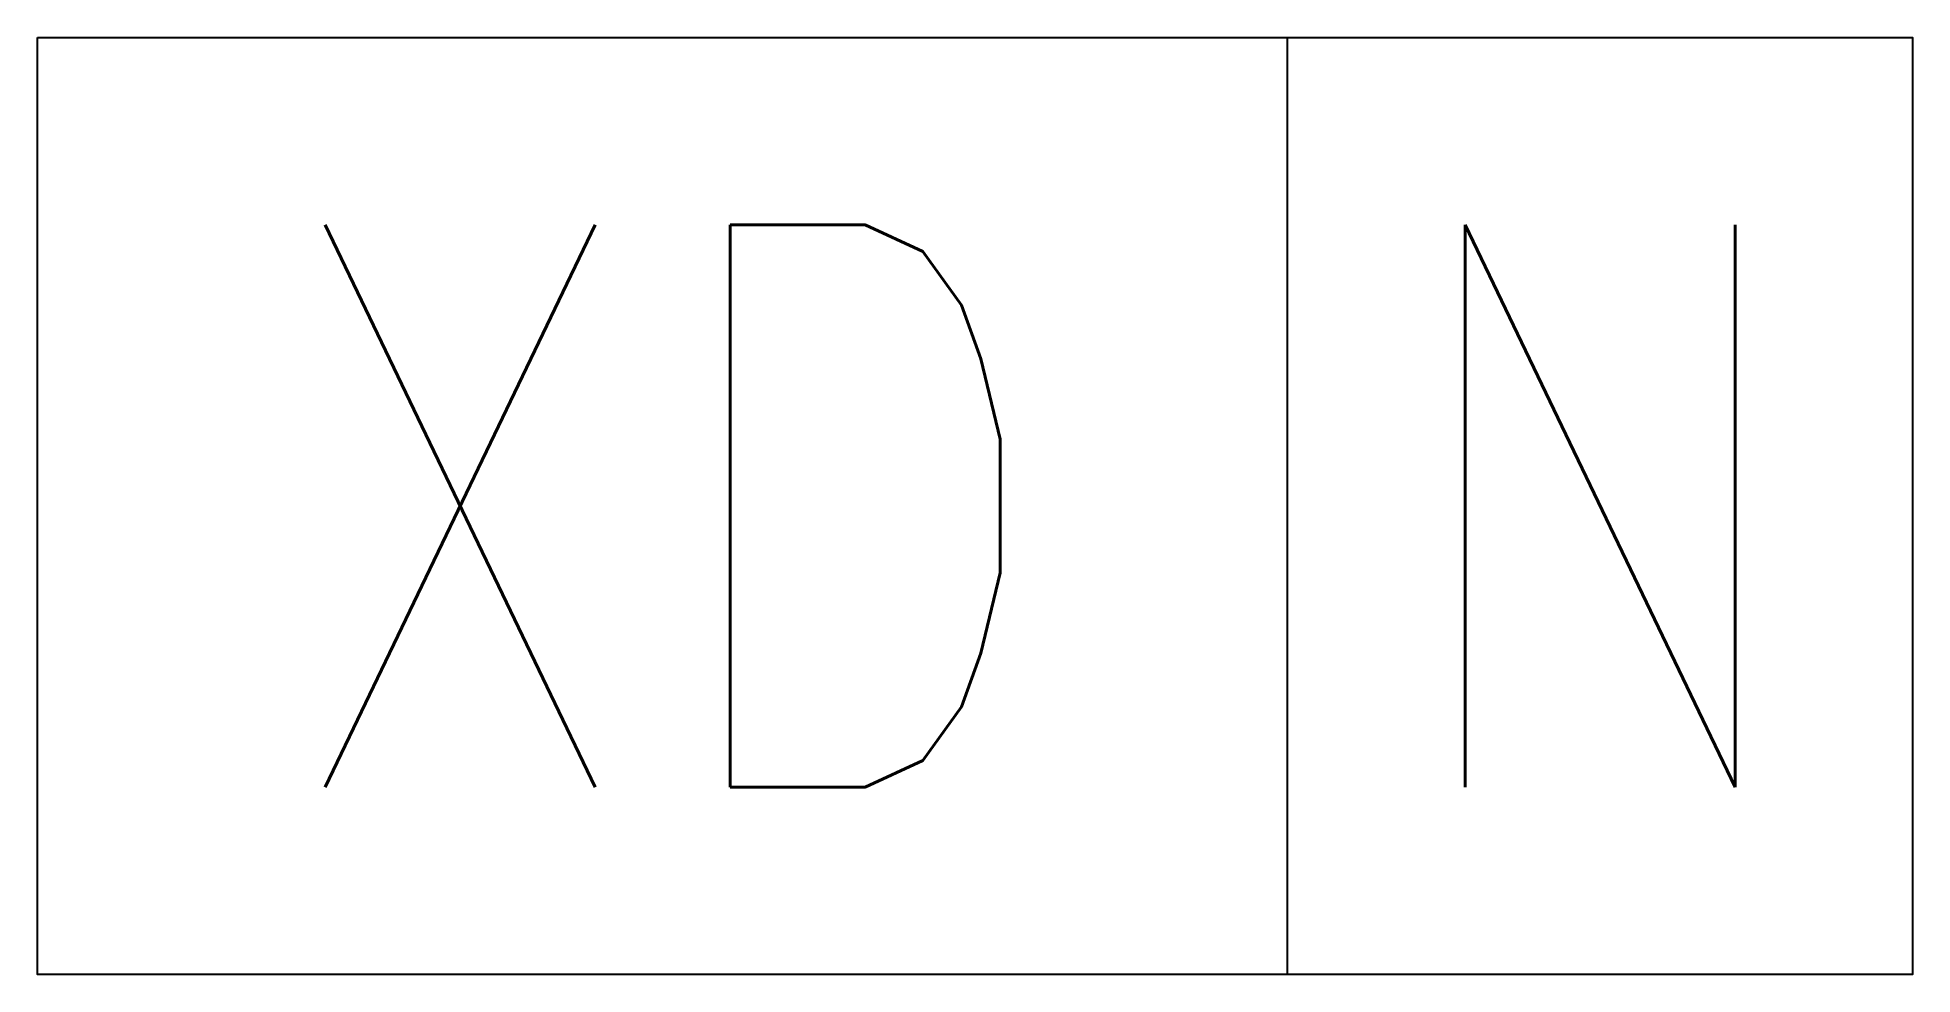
# Model space of a CAD drawing. Header units: millimetres. Extents: x -3 to 3, y 0 to 3.
import ezdxf
from ezdxf.enums import TextEntityAlignment as Align

# ---------------------------------------------------------------- set-up
doc = ezdxf.new("R2010")
doc.units = ezdxf.units.MM
doc.header["$LTSCALE"] = 1000
doc.layers.add('E-EQUIP', color=4, linetype='Continuous')
doc.styles.add('E-TEXT', font='romans.shx', dxfattribs={"width": 0.8, "bigfont": 'hztxt.shx'})

msp = doc.modelspace()

# ---------------------------------------------------------------- linework, layer by layer
msp.add_line((1, 0), (1, 3))
msp.add_lwpolyline([(-3, 3), (3, 3), (3, 0), (-3, 0)], close=True)

# ---------------------------------------------------------------- texts
at = {"color": 6, "insert": (-1, 1.5), "char_height": 1.8, "width": 2.412, "attachment_point": 5, "style": 'E-TEXT'}
msp.add_mtext('\\W0.8000;XD', dxfattribs=at)
at = {"layer": 'E-EQUIP', "color": 6, "style": 'E-TEXT', "width": 0.8}
msp.add_attdef('N', text='1', height=1.8, dxfattribs=at).set_placement((2, 1.5), align=Align.MIDDLE_CENTER)

doc.saveas('drawing.dxf')
